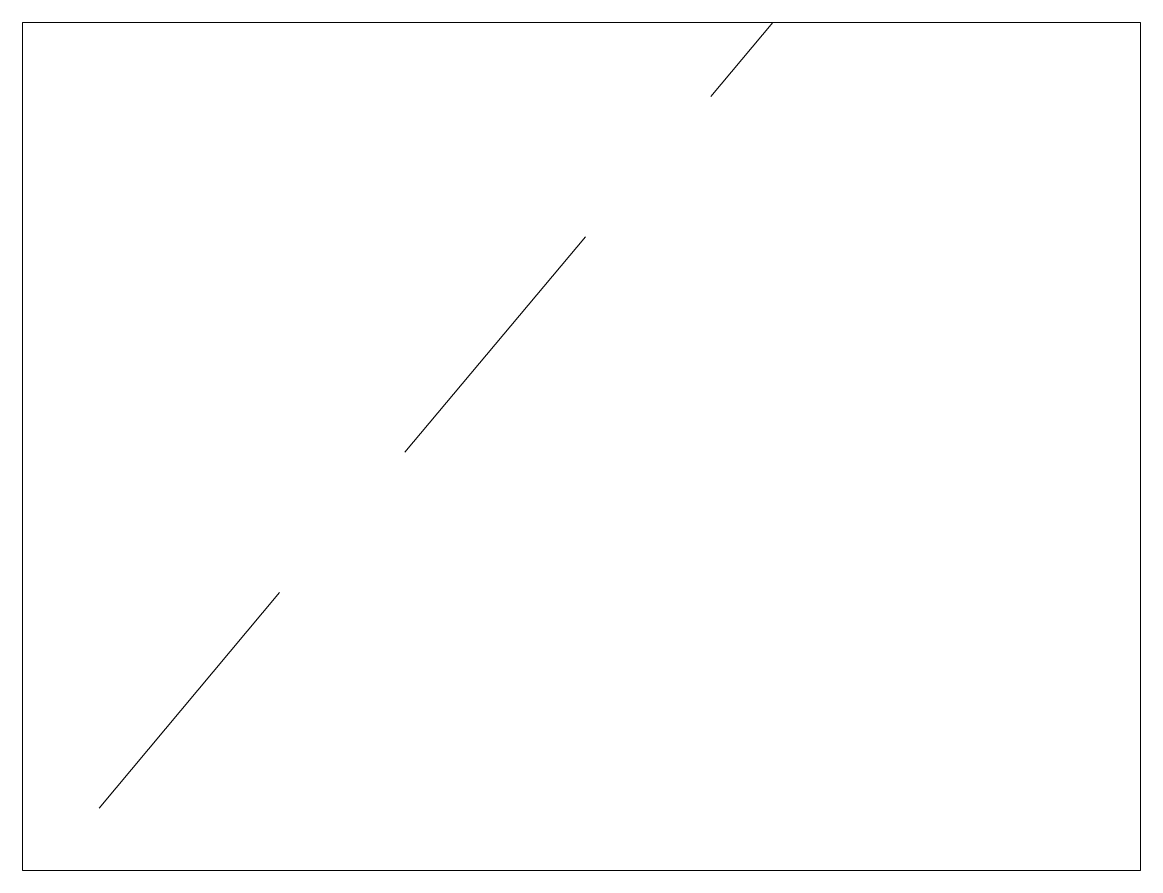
# Paper-space layout 'Layout1' of a CAD drawing. Header units: millimetres. Extents: x 26 to 231, y 20 to 176.
# The model-space entities are those that its viewports show. They can reach past a viewport. Long polylines and large blocks are cut down to what shows.
import ezdxf

# ---------------------------------------------------------------- set-up
doc = ezdxf.new("R2010")
doc.units = ezdxf.units.MM
doc.layers.add('PDF_Geometry', color=7, linetype='Continuous')

msp = doc.modelspace()

# ---------------------------------------------------------------- linework, layer by layer
at = {"layer": 'PDF_Geometry', "lineweight": 18}
for points in [[(28.857, 31.34), (36.476, 40.441)], [(15.947, 16.314), (23.566, 25.415)], [(3.037, 1.288), (10.656, 10.388)]]:
    msp.add_lwpolyline(points, dxfattribs=at)

psp = doc.layouts.get("Layout1")

# ---------------------------------------------------------------- viewports
at = {"layer": '0'}
psp.add_viewport(center=(128.5, 97.5), size=(205.6, 156), view_center_point=(23.402, 16.557), view_height=35.82363, dxfattribs=at)

doc.saveas('drawing.dxf')
